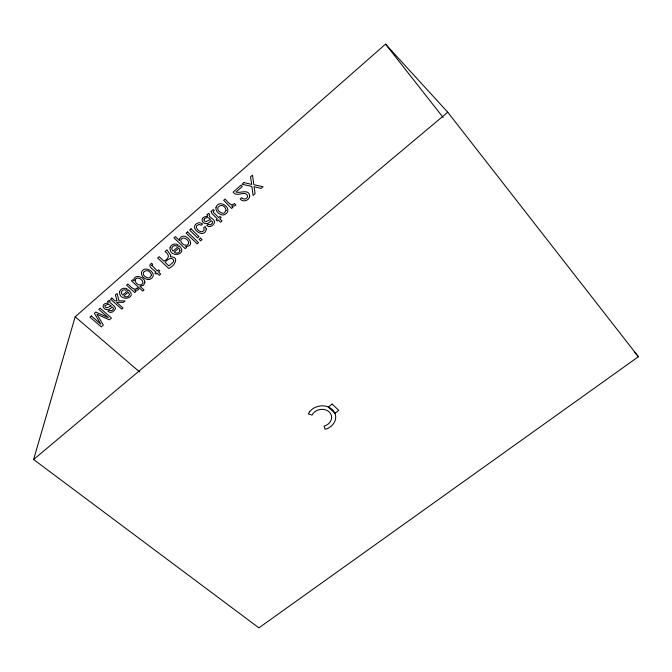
<?xml version="1.0" encoding="UTF-8"?>
<svg xmlns="http://www.w3.org/2000/svg" width="672" height="672" viewBox="0 0 672 672"><rect width="100%" height="100%" fill="white"/><g stroke="black" fill="none" stroke-linecap="round" stroke-linejoin="round"><path stroke-width="1.01" d="M33.6 459.505L75.18 316.789L385.543 44.134L447.754 112.224L638.4 356.714L258.896 627.866L33.6 459.505L447.754 112.224M75.18 316.789L139.675 371.986M634.343 351.926L638.4 356.714M385.543 44.134L443.15 117.499M151.746 265.23L157.332 270.95L158.617 269.825L159.726 270.866L158.441 271.984L160.684 274.084L159.314 275.268L157.063 273.176L155.98 274.117L154.862 273.092L155.954 272.143C154.274 270.136 146.252 265.868 151.612 263.29L152.695 264.298L151.746 265.23M211.109 211.579L211.999 213.553L217.274 218.854L216.132 219.845L217.224 220.937L218.358 219.954L220.567 222.172L221.995 220.937L219.794 218.711L221.138 217.543L220.055 216.443L218.702 217.61L213.511 212.377L213.251 211.546L214.242 210.571L213.184 209.504L211.109 211.579M206.27 228.942C204.666 240.349 186.976 226.934 198.265 222.877A3.982 3.688 8.3 0 1 200.802 223.037L202.591 224.053L201.222 225.238L199.114 224.465L196.736 225.683A2.394 2.218 8.3 0 0 196.375 227.438C197.156 230.446 201.919 233.78 204.145 230.269L203.7 227.699L205.069 226.506L206.27 228.942M135.064 280.056C134.845 283.634 140.818 287.238 142.884 283.315C143.548 279.619 136.752 275.528 135.064 280.056M107.73 301.535L108.242 303.097C97.482 303.341 106.109 314.891 111.922 306.953L113.526 308.02L113.232 309.406L111.502 310.8L109.217 310.346L107.99 311.413L110.292 312.488L112.451 312.001L114.828 309.952L115.466 308.129L114.551 306.474L109.822 302.291L109.586 301.711L110.258 301.148L109.234 300.241L107.73 301.535M188.74 242.483C188.252 247.993 180.18 244.163 180.802 240.047C182.498 235.83 188.21 239.148 188.74 242.483M179.533 239.131L179.483 240.601L175.35 236.603L173.956 237.821L185.203 248.674L186.547 247.506L185.489 246.481C198.097 246.456 184.128 229.463 179.533 239.131M141.414 272.815C141.145 276.276 144.581 279.031 147.756 279.51A4.729 4.217 10.4 0 0 150.822 278.88C159.071 273.605 143.783 263.542 141.414 272.815M170.688 255.318L170.394 256.83C180.298 256.536 174.266 266.389 168.739 268.447L157.651 258.014L159.163 256.696L163.934 261.19C169.453 258.208 169.806 255.15 165.077 251.521L166.942 249.892L170.688 255.318M144.925 282.24L143.548 285.298L139.969 286.264L144.001 289.943L142.708 291.068L131.494 280.862L132.728 279.779L133.778 280.736C133.493 273.529 144.623 276.612 144.925 282.24M119.557 291.883C118.936 302.308 138.13 298.502 128.545 289.934L122.749 294.991C119.162 292.765 123.01 288.212 126.042 290.195L127.352 289.052C124.656 287.204 120.271 288.59 119.557 291.883M215.947 207.715C215.494 211.252 218.82 214.36 222.104 214.906A4.796 4.502 5.5 0 0 225.254 214.259C233.99 208.9 218.652 197.828 215.947 207.715M207.068 214.746L207.505 216.451C196.501 216.535 204.565 229.261 211.042 220.685L212.612 221.869L212.243 223.381L210.386 224.868L208.076 224.356L206.758 225.498C209.437 228.379 214.141 225.28 214.595 222.012C214.838 218.786 206.808 216.829 209.681 214.351L208.69 213.36L207.068 214.746M170.058 247.783C169.142 258.686 188.689 254.755 179.206 245.801L173.191 251.042C169.663 248.699 173.561 244.003 176.66 246.061L178.021 244.877C175.266 242.886 170.814 244.44 170.058 247.783M249.707 195.989C249.421 200.449 242.995 202.826 240.181 198.946L241.651 197.669C243.306 200.063 247.288 199.223 247.649 196.3C245.692 189.454 236.754 197.938 233.083 192.116L240.979 185.22L242.231 186.539L235.948 192.016C240.282 193.637 248.909 188.429 249.707 195.989M151.494 275.176L149.856 277.62A2.621 2.335 10.3 0 1 147.748 277.855C136.886 273.907 148.789 265.499 151.494 275.176M129.436 294.395C129.217 297.049 125.572 297.671 123.875 295.94L128.268 292.118L129.436 294.395M226.103 210.319L224.33 212.906A2.654 2.495 5.4 0 1 222.172 213.133C211.294 208.832 223.717 200.004 226.103 210.319M179.97 250.463C179.726 253.159 176.022 253.907 174.3 252.042L178.861 248.077L179.97 250.463M173.779 260.87L173.292 262.08L168.958 265.936L165.186 262.374C166.748 259.678 172.67 255.864 173.779 260.87M105.101 305.651L105 306.911L106.722 308.011L111.275 305.886L108.032 304.105L105.101 305.651M204.137 219.198L203.969 220.567L205.666 221.777L210.445 219.526C209.101 217.165 205.666 216.93 204.137 219.198M309.515 411.81L308.297 413.902L312.043 415.086L312.917 413.599A10.332 8.593 -11.4 0 1 329.213 411.936A10.332 8.593 -11.4 0 1 325.727 425.561L324.03 426.115L325.08 429.316L327.449 428.543A14.465 12.029 -11.4 0 0 335.53 415.052C334.505 410.575 330.624 407.4 326.298 406.291A14.465 12.029 -11.4 0 0 309.515 411.81M137.306 288.028C134.098 291.556 130.091 285.818 127.898 284.004L126.563 285.172L134.736 292.564L136.004 291.463L134.602 290.186L137.458 290.262L138.743 289.338L137.306 288.028M234.486 203.557C231.16 207.312 227.153 201.155 225.112 199.08L223.675 200.332L231.605 208.446L232.966 207.27L231.605 205.876L234.52 205.985L235.889 205.002L234.486 203.557M91.358 315.924L89.989 317.125L101.287 326.886L103.345 325.105L96.86 314.177L109.427 319.83L111.468 318.058L100.204 308.204L98.826 309.406L108.368 317.688L95.81 312.035L94.382 313.286L100.859 324.206L91.358 315.924M111.804 298.066L110.536 299.174L121.775 309.137L123.035 308.036L116.533 302.266L123.396 302.408L125.093 300.938L119.02 300.829L117.062 293.471L115.374 294.949L117.062 300.779L114.895 300.804L111.804 298.066M187.53 231.907L186.136 233.125L197.123 243.852L198.517 242.642L187.53 231.907M191.05 228.833L189.63 230.076L197.61 237.905L199.03 236.67L191.05 228.833M243.995 182.582L242.054 184.279L251.84 186.404L253.109 195.35L255.108 193.62L254.024 186.673L261.131 188.404L263.046 186.74L253.84 184.674L252.487 175.157L250.488 176.912L251.723 184.405L243.995 182.582M200.508 238.123L199.088 239.35L200.6 240.836L202.02 239.61L200.508 238.123M332.144 404.057L328.28 407.039L334.874 413.305L338.73 410.34L332.144 404.057"/></g></svg>
